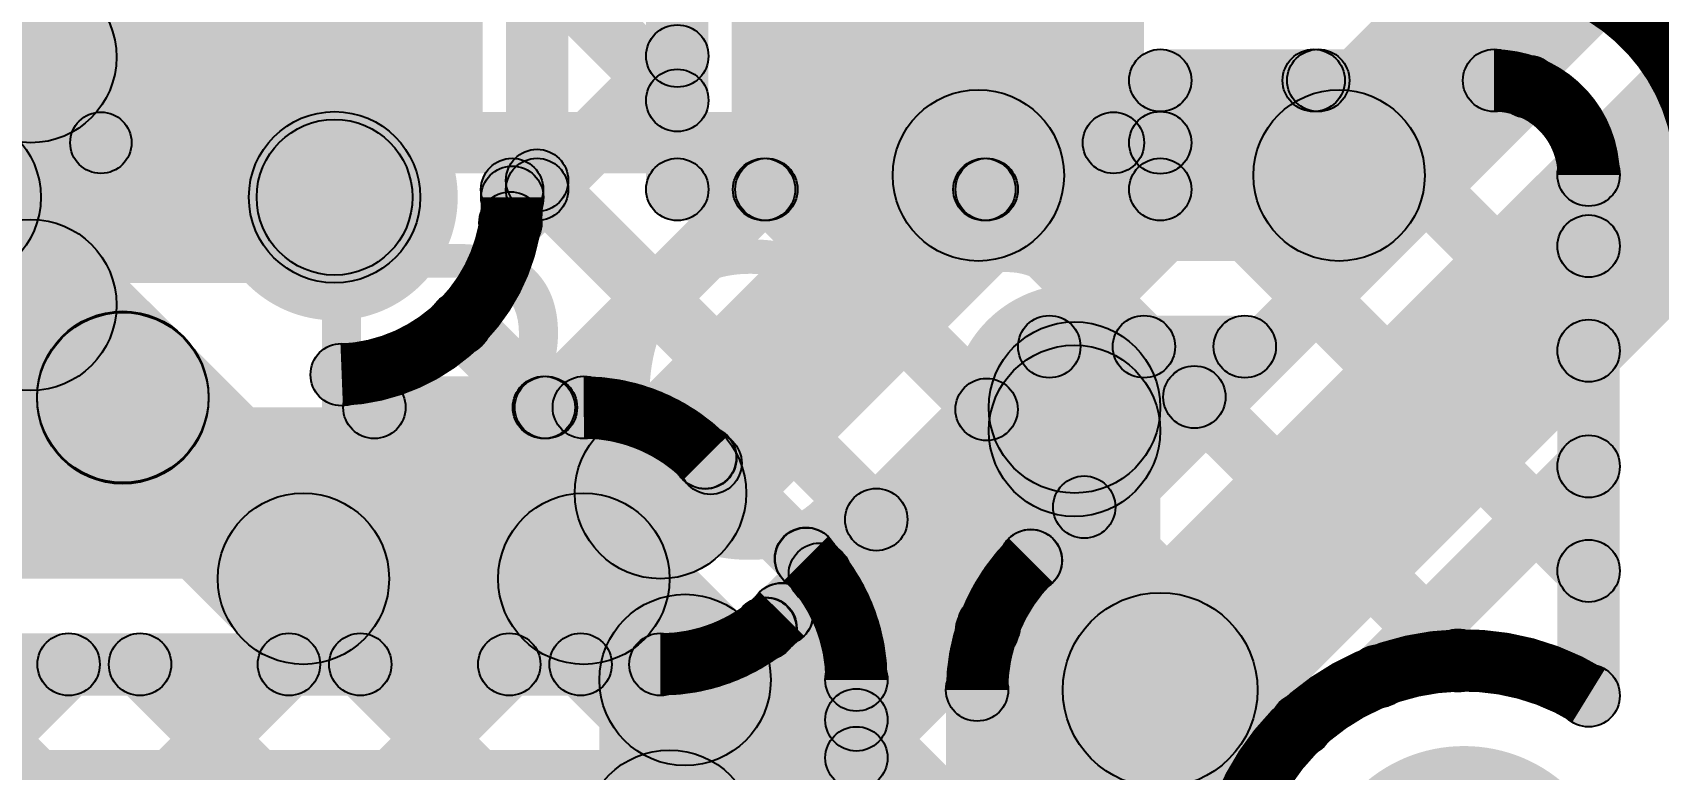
# Model space of a CAD drawing. Header units: millimetres. Extents: x -0.24 to 2.5, y 0 to 2.55.
# Drawn here: x 2.1042 to 2.313, y 1.3345 to 1.4292 of the extents above; entities that cross this region are included whole.
import ezdxf

# ---------------------------------------------------------------- set-up
doc = ezdxf.new("R2010")
doc.units = ezdxf.units.MM
doc.header["$MEASUREMENT"] = 0
for name, color, linetype in [('BottomLayer', 5, 'Continuous'), ('BottomSolder', 6, 'Continuous'), ('PadHoleLayer', 156, 'Continuous'), ('TopLayer', 1, 'Continuous'), ('TopOverlay', 2, 'Continuous'), ('TopPaste', 8, 'Continuous'), ('TopSolder', 216, 'Continuous'), ('ViaHoleLayer', 16, 'Continuous')]:
    doc.layers.add(name, color=color, linetype=linetype)

# ---------------------------------------------------------------- blocks, each defined once
blk = doc.blocks.new('RES_0805_67')
at = {"layer": 'TopLayer'}
for points in [[(-0.06, 0.025), (-0.02, 0.025), (-0.02, -0.025), (-0.06, -0.025)], [(0.02, 0.025), (0.06, 0.025), (0.06, -0.025), (0.02, -0.025)]]:
    blk.add_hatch(color=1, dxfattribs=at).paths.add_polyline_path(points)
at = {"layer": 'TopOverlay'}
h = blk.add_hatch(color=2, dxfattribs=at)
edge = h.paths.add_edge_path()
edge.add_arc((-0.065, 0.03), 0.003937, 0, 360)
h = blk.add_hatch(color=2, dxfattribs=at)
edge = h.paths.add_edge_path()
edge.add_arc((-0.065, 0.03), 0.003937, 0, 360)
for points in [[(-0.065, 0.026063), (-0.065, 0.033937), (0.065, 0.033937), (0.065, 0.026063)], [(-0.061063, -0.03), (-0.068937, -0.03), (-0.068937, 0.03), (-0.061063, 0.03)], [(0.068937, -0.03), (0.061063, -0.03), (0.061063, 0.03), (0.068937, 0.03)], [(-0.065, -0.033937), (-0.065, -0.026063), (0.065, -0.026063), (0.065, -0.033937)]]:
    blk.add_hatch(color=2, dxfattribs=at).paths.add_polyline_path(points)
h = blk.add_hatch(color=2, dxfattribs=at)
edge = h.paths.add_edge_path()
edge.add_arc((0.065, 0.03), 0.003937, 0, 360)
h = blk.add_hatch(color=2, dxfattribs=at)
edge = h.paths.add_edge_path()
edge.add_arc((0.065, 0.03), 0.003937, 0, 360)
h = blk.add_hatch(color=2, dxfattribs=at)
edge = h.paths.add_edge_path()
edge.add_arc((-0.065, -0.03), 0.003937, 0, 360)
h = blk.add_hatch(color=2, dxfattribs=at)
edge = h.paths.add_edge_path()
edge.add_arc((-0.065, -0.03), 0.003937, 0, 360)
h = blk.add_hatch(color=2, dxfattribs=at)
edge = h.paths.add_edge_path()
edge.add_arc((0.065, -0.03), 0.003937, 0, 360)
h = blk.add_hatch(color=2, dxfattribs=at)
edge = h.paths.add_edge_path()
edge.add_arc((0.065, -0.03), 0.003937, 0, 360)
at = {"layer": 'TopPaste'}
for points in [[(-0.06, 0.025), (-0.02, 0.025), (-0.02, -0.025), (-0.06, -0.025)], [(0.02, 0.025), (0.06, 0.025), (0.06, -0.025), (0.02, -0.025)]]:
    blk.add_hatch(color=8, dxfattribs=at).paths.add_polyline_path(points)
at = {"layer": 'TopSolder'}
for points in [[(-0.064, 0.029), (-0.016, 0.029), (-0.016, -0.029), (-0.064, -0.029)], [(0.016, 0.029), (0.064, 0.029), (0.064, -0.029), (0.016, -0.029)]]:
    blk.add_hatch(color=216, dxfattribs=at).paths.add_polyline_path(points)
at = {"layer": 'TopOverlay'}
for centre in [(-0.065, 0.03), (-0.065, 0.03), (0.065, 0.03), (0.065, 0.03), (-0.065, -0.03), (-0.065, -0.03), (0.065, -0.03), (0.065, -0.03)]:
    blk.add_circle(centre, 0.003937, dxfattribs=at)
blk = doc.blocks.new('TC2030_IDC_97')
at = {"layer": 'PadHoleLayer'}
h = blk.add_hatch(color=156, dxfattribs=at)
edge = h.paths.add_edge_path()
edge.add_arc((0.1, 0.04), 0.01951, 0, 360)

msp = doc.modelspace()

# ---------------------------------------------------------------- hatches: boundary and pattern name
at = {"layer": 'BottomLayer'}
for points in [[(2.27974, 1.40303), (2.26418, 1.41859), (2.29372, 1.44813), (2.30928, 1.43257)], [(2.25783, 1.33587), (2.24015, 1.35355), (2.32316, 1.43656), (2.34084, 1.41888)], [(2.22565, 1.39981), (2.22565, 1.42181), (2.27196, 1.42181), (2.27196, 1.39981)], [(2.09429, 1.397), (2.09429, 1.419), (2.143, 1.419), (2.143, 1.397)], [(2.19262, 1.36222), (2.17706, 1.37778), (2.21787, 1.41859), (2.23343, 1.40303)], [(2.23476, 1.38481), (2.23476, 1.39281), (2.25986, 1.39281), (2.25986, 1.38481)], [(2.20326, 1.35165), (2.19761, 1.35731), (2.23194, 1.39164), (2.23759, 1.38598)], [(2.23522, 1.35852), (2.22956, 1.36417), (2.25703, 1.39164), (2.26269, 1.38598)], [(2.24408, 1.38598), (2.24974, 1.39164), (2.25621, 1.38517), (2.25056, 1.37951)], [(2.19378, 1.31822), (2.17822, 1.33378), (2.23022, 1.38578), (2.24578, 1.37022)], [(2.22387, 1.37791), (2.22953, 1.38357), (2.24207, 1.37103), (2.23641, 1.36537)], [(2.086, 1.359), (2.086, 1.381), (2.18484, 1.381), (2.18484, 1.359)], [(2.249, 1.378), (2.227, 1.378), (2.227, 1.381), (2.249, 1.381)], [(2.20973, 1.36377), (2.21538, 1.36943), (2.22961, 1.35521), (2.22395, 1.34955)], [(2.12079, 1.26942), (2.11513, 1.27508), (2.19552, 1.35546), (2.20117, 1.3498)], [(2.13733, 1.25767), (2.13167, 1.26333), (2.22418, 1.35584), (2.22983, 1.35018)], [(2.19546, 1.34976), (2.20111, 1.35541), (2.22832, 1.32821), (2.22266, 1.32255)], [(2.04083, 1.27431), (2.03517, 1.27997), (2.10603, 1.35083), (2.11169, 1.34517)], [(2.09203, 1.344), (2.09203, 1.352), (2.18484, 1.352), (2.18484, 1.344)], [(2.09928, 1.30448), (2.09363, 1.31014), (2.13432, 1.35083), (2.13997, 1.34517)], [(2.11579, 1.29271), (2.11014, 1.29836), (2.1626, 1.35083), (2.16826, 1.34517)], [(2.11519, 1.34517), (2.12085, 1.35083), (2.20835, 1.26333), (2.20269, 1.25767)], [(2.14347, 1.34517), (2.14913, 1.35083), (2.22286, 1.2771), (2.21721, 1.27144)], [(2.17176, 1.34517), (2.17742, 1.35083), (2.22833, 1.29992), (2.22267, 1.29426)], [(2.08733, 1.34474), (2.09299, 1.3504), (2.18006, 1.26333), (2.17441, 1.25767)], [(2.22949, 1.30184), (2.22149, 1.30184), (2.22149, 1.34471), (2.22949, 1.34471)], [(2.26149, 1.30184), (2.23649, 1.30184), (2.23649, 1.34471), (2.26149, 1.34471)], [(1.692, 1.315), (1.692, 1.337), (2.186, 1.337), (2.186, 1.315)]]:
    msp.add_hatch(color=5, dxfattribs=at).paths.add_polyline_path(points)
h = msp.add_hatch(color=5, dxfattribs=at)
edge = h.paths.add_edge_path()
edge.add_arc((2.22565, 1.41081), 0.011, 0, 360)
h = msp.add_hatch(color=5, dxfattribs=at)
edge = h.paths.add_edge_path()
edge.add_arc((2.22565, 1.41081), 0.011, 0, 360)
h = msp.add_hatch(color=5, dxfattribs=at)
edge = h.paths.add_edge_path()
edge.add_arc((2.27196, 1.41081), 0.011, 0, 360)
h = msp.add_hatch(color=5, dxfattribs=at)
edge = h.paths.add_edge_path()
edge.add_arc((2.27196, 1.41081), 0.011, 0, 360)
h = msp.add_hatch(color=5, dxfattribs=at)
edge = h.paths.add_edge_path()
edge.add_arc((2.143, 1.408), 0.01181, 0, 360)
h = msp.add_hatch(color=5, dxfattribs=at)
edge = h.paths.add_edge_path()
edge.add_arc((2.09429, 1.408), 0.011, 0, 360)
h = msp.add_hatch(color=5, dxfattribs=at)
edge = h.paths.add_edge_path()
edge.add_arc((2.09429, 1.408), 0.011, 0, 360)
h = msp.add_hatch(color=5, dxfattribs=at)
edge = h.paths.add_edge_path()
edge.add_arc((2.143, 1.408), 0.011, 0, 360)
h = msp.add_hatch(color=5, dxfattribs=at)
edge = h.paths.add_edge_path()
edge.add_arc((2.238, 1.381), 0.01181, 0, 360)
h = msp.add_hatch(color=5, dxfattribs=at)
edge = h.paths.add_edge_path()
edge.add_arc((2.23476, 1.38881), 0.004, 0, 360)
h = msp.add_hatch(color=5, dxfattribs=at)
edge = h.paths.add_edge_path()
edge.add_arc((2.23476, 1.38881), 0.004, 0, 360)
h = msp.add_hatch(color=5, dxfattribs=at)
edge = h.paths.add_edge_path()
edge.add_arc((2.24691, 1.38881), 0.004, 0, 360)
h = msp.add_hatch(color=5, dxfattribs=at)
edge = h.paths.add_edge_path()
edge.add_arc((2.25986, 1.38881), 0.004, 0, 360)
h = msp.add_hatch(color=5, dxfattribs=at)
edge = h.paths.add_edge_path()
edge.add_arc((2.25986, 1.38881), 0.004, 0, 360)
h = msp.add_hatch(color=5, dxfattribs=at)
edge = h.paths.add_edge_path()
edge.add_arc((2.238, 1.381), 0.011, 0, 360)
h = msp.add_hatch(color=5, dxfattribs=at)
edge = h.paths.add_edge_path()
edge.add_arc((2.238, 1.378), 0.011, 0, 360)
h = msp.add_hatch(color=5, dxfattribs=at)
edge = h.paths.add_edge_path()
edge.add_arc((2.238, 1.378), 0.011, 0, 360)
h = msp.add_hatch(color=5, dxfattribs=at)
edge = h.paths.add_edge_path()
edge.add_arc((2.25339, 1.38234), 0.004, 0, 360)
h = msp.add_hatch(color=5, dxfattribs=at)
edge = h.paths.add_edge_path()
edge.add_arc((2.2267, 1.38074), 0.004, 0, 360)
h = msp.add_hatch(color=5, dxfattribs=at)
edge = h.paths.add_edge_path()
edge.add_arc((2.18484, 1.37), 0.011, 0, 360)
h = msp.add_hatch(color=5, dxfattribs=at)
edge = h.paths.add_edge_path()
edge.add_arc((2.18484, 1.37), 0.011, 0, 360)
h = msp.add_hatch(color=5, dxfattribs=at)
edge = h.paths.add_edge_path()
edge.add_arc((2.23924, 1.3682), 0.004, 0, 360)
h = msp.add_hatch(color=5, dxfattribs=at)
edge = h.paths.add_edge_path()
edge.add_arc((2.21255, 1.3666), 0.004, 0, 360)
h = msp.add_hatch(color=5, dxfattribs=at)
edge = h.paths.add_edge_path()
edge.add_arc((2.23238, 1.36133), 0.004, 0, 360)
h = msp.add_hatch(color=5, dxfattribs=at)
edge = h.paths.add_edge_path()
edge.add_arc((2.23239, 1.36135), 0.004, 0, 360)
h = msp.add_hatch(color=5, dxfattribs=at)
edge = h.paths.add_edge_path()
edge.add_arc((2.23239, 1.36135), 0.004, 0, 360)
h = msp.add_hatch(color=5, dxfattribs=at)
edge = h.paths.add_edge_path()
edge.add_arc((2.2004, 1.35444), 0.004, 0, 360)
h = msp.add_hatch(color=5, dxfattribs=at)
edge = h.paths.add_edge_path()
edge.add_arc((2.20044, 1.35448), 0.004, 0, 360)
h = msp.add_hatch(color=5, dxfattribs=at)
edge = h.paths.add_edge_path()
edge.add_arc((2.20044, 1.35448), 0.004, 0, 360)
h = msp.add_hatch(color=5, dxfattribs=at)
edge = h.paths.add_edge_path()
edge.add_arc((2.22701, 1.35301), 0.004, 0, 360)
h = msp.add_hatch(color=5, dxfattribs=at)
edge = h.paths.add_edge_path()
edge.add_arc((2.24899, 1.34471), 0.0125, 0, 360)
h = msp.add_hatch(color=5, dxfattribs=at)
edge = h.paths.add_edge_path()
edge.add_arc((2.24899, 1.34471), 0.0125, 0, 360)
h = msp.add_hatch(color=5, dxfattribs=at)
edge = h.paths.add_edge_path()
edge.add_arc((2.19829, 1.35259), 0.004, 0, 360)
h = msp.add_hatch(color=5, dxfattribs=at)
edge = h.paths.add_edge_path()
edge.add_arc((2.19834, 1.35263), 0.004, 0, 360)
h = msp.add_hatch(color=5, dxfattribs=at)
edge = h.paths.add_edge_path()
edge.add_arc((2.22678, 1.35238), 0.004, 0, 360)
h = msp.add_hatch(color=5, dxfattribs=at)
edge = h.paths.add_edge_path()
edge.add_arc((2.10886, 1.348), 0.004, 0, 360)
h = msp.add_hatch(color=5, dxfattribs=at)
edge = h.paths.add_edge_path()
edge.add_arc((2.11802, 1.348), 0.004, 0, 360)
h = msp.add_hatch(color=5, dxfattribs=at)
edge = h.paths.add_edge_path()
edge.add_arc((2.13714, 1.348), 0.004, 0, 360)
h = msp.add_hatch(color=5, dxfattribs=at)
edge = h.paths.add_edge_path()
edge.add_arc((2.1463, 1.348), 0.004, 0, 360)
h = msp.add_hatch(color=5, dxfattribs=at)
edge = h.paths.add_edge_path()
edge.add_arc((2.16543, 1.348), 0.004, 0, 360)
h = msp.add_hatch(color=5, dxfattribs=at)
edge = h.paths.add_edge_path()
edge.add_arc((2.17459, 1.348), 0.004, 0, 360)
h = msp.add_hatch(color=5, dxfattribs=at)
edge = h.paths.add_edge_path()
edge.add_arc((2.18484, 1.348), 0.004, 0, 360)
h = msp.add_hatch(color=5, dxfattribs=at)
edge = h.paths.add_edge_path()
edge.add_arc((2.18484, 1.348), 0.004, 0, 360)
h = msp.add_hatch(color=5, dxfattribs=at)
edge = h.paths.add_edge_path()
edge.add_arc((2.18484, 1.348), 0.004, 0, 360)
h = msp.add_hatch(color=5, dxfattribs=at)
edge = h.paths.add_edge_path()
edge.add_arc((2.22549, 1.34471), 0.004, 0, 360)
h = msp.add_hatch(color=5, dxfattribs=at)
edge = h.paths.add_edge_path()
edge.add_arc((2.22549, 1.34471), 0.004, 0, 360)
h = msp.add_hatch(color=5, dxfattribs=at)
edge = h.paths.add_edge_path()
edge.add_arc((2.22549, 1.34471), 0.004, 0, 360)
h = msp.add_hatch(color=5, dxfattribs=at)
edge = h.paths.add_edge_path()
edge.add_arc((2.186, 1.326), 0.011, 0, 360)
h = msp.add_hatch(color=5, dxfattribs=at)
edge = h.paths.add_edge_path()
edge.add_arc((2.186, 1.326), 0.011, 0, 360)
at = {"layer": 'BottomSolder'}
h = msp.add_hatch(color=6, dxfattribs=at)
edge = h.paths.add_edge_path()
edge.add_arc((2.143, 1.408), 0.01581, 0, 360)
h = msp.add_hatch(color=6, dxfattribs=at)
edge = h.paths.add_edge_path()
edge.add_arc((2.238, 1.381), 0.01581, 0, 360)
at = {"layer": 'TopLayer'}
for points in [[(2.191, 1.409), (2.183, 1.409), (2.183, 1.481), (2.191, 1.481)], [(2.173, 1.409), (2.165, 1.409), (2.165, 1.47626), (2.173, 1.47626)], [(2.07222, 1.44222), (2.08778, 1.45778), (2.11178, 1.43378), (2.09622, 1.41822)], [(2.16617, 1.43561), (2.17183, 1.44127), (2.18983, 1.42327), (2.18417, 1.41761)], [(2.153, 1.408), (2.133, 1.408), (2.133, 1.44), (2.153, 1.44)], [(2.1684, 1.40188), (2.16274, 1.40754), (2.18417, 1.42897), (2.18983, 1.42331)], [(2.115, 1.39416), (2.093, 1.39416), (2.093, 1.426), (2.115, 1.426)], [(2.20813, 1.35676), (2.20247, 1.36242), (2.26588, 1.42583), (2.27154, 1.42017)], [(2.249, 1.419), (2.249, 1.427), (2.29186, 1.427), (2.29186, 1.419)], [(2.26646, 1.42017), (2.27212, 1.42583), (2.30683, 1.39112), (2.30117, 1.38546)], [(2.21283, 1.33317), (2.20717, 1.33883), (2.29337, 1.42503), (2.29902, 1.41937)], [(2.253, 1.409), (2.245, 1.409), (2.245, 1.423), (2.253, 1.423)], [(2.24617, 1.41218), (2.25183, 1.41784), (2.30683, 1.36284), (2.30117, 1.35718)], [(2.16579, 1.405), (2.16579, 1.413), (2.169, 1.413), (2.169, 1.405)], [(2.16617, 1.40733), (2.17183, 1.41298), (2.26052, 1.32429), (2.25486, 1.31864)], [(2.17297, 1.37817), (2.16732, 1.38383), (2.19532, 1.41183), (2.20097, 1.40617)], [(2.187, 1.405), (2.187, 1.413), (2.249, 1.413), (2.249, 1.405)], [(2.1941, 1.37101), (2.18844, 1.37667), (2.2236, 1.41183), (2.22926, 1.40617)], [(2.19561, 1.40617), (2.20127, 1.41183), (2.26999, 1.34311), (2.26433, 1.33745)], [(2.2239, 1.40617), (2.22955, 1.41183), (2.29005, 1.35133), (2.2844, 1.34567)], [(2.308, 1.34398), (2.3, 1.34398), (2.3, 1.41086), (2.308, 1.41086)], [(2.21609, 1.30815), (2.21043, 1.31381), (2.30117, 1.40455), (2.30683, 1.39889)], [(2.09622, 1.38638), (2.11178, 1.40194), (2.12359, 1.39013), (2.10803, 1.37457)], [(2.15624, 1.38898), (2.16189, 1.39463), (2.1727, 1.38383), (2.16704, 1.37817)], [(2.10803, 1.37441), (2.12359, 1.38997), (2.14678, 1.36678), (2.13122, 1.35122)], [(2.14108, 1.38238), (2.14673, 1.38804), (2.15094, 1.38383), (2.14528, 1.37817)], [(2.14811, 1.377), (2.14811, 1.385), (2.175, 1.385), (2.175, 1.377)], [(2.12681, 1.38219), (2.10481, 1.38219), (2.10481, 1.38235), (2.12681, 1.38235)], [(2.249, 1.303), (2.227, 1.303), (2.227, 1.381), (2.249, 1.381)], [(2.18777, 1.37169), (2.19342, 1.37735), (2.20635, 1.36442), (2.20069, 1.35877)], [(2.27986, 1.34364), (2.27421, 1.3493), (2.30117, 1.37626), (2.30683, 1.37061)], [(2.139, 1.348), (2.139, 1.37), (2.175, 1.37), (2.175, 1.348)], [(2.16722, 1.35122), (2.18278, 1.36678), (2.19578, 1.35378), (2.18022, 1.33822)], [(2.199, 1.303), (2.177, 1.303), (2.177, 1.346), (2.199, 1.346)], [(2.214, 1.31776), (2.206, 1.31776), (2.206, 1.346), (2.214, 1.346)], [(2.20717, 1.33804), (2.21283, 1.3437), (2.28564, 1.27089), (2.27998, 1.26523)]]:
    msp.add_hatch(color=1, dxfattribs=at).paths.add_polyline_path(points)
h = msp.add_hatch(color=1, dxfattribs=at)
edge = h.paths.add_edge_path()
edge.add_arc((2.104, 1.426), 0.011, 0, 360)
h = msp.add_hatch(color=1, dxfattribs=at)
edge = h.paths.add_edge_path()
edge.add_arc((2.104, 1.426), 0.011, 0, 360)
h = msp.add_hatch(color=1, dxfattribs=at)
edge = h.paths.add_edge_path()
edge.add_arc((2.187, 1.42614), 0.004, 0, 360)
h = msp.add_hatch(color=1, dxfattribs=at)
edge = h.paths.add_edge_path()
edge.add_arc((2.249, 1.423), 0.004, 0, 360)
h = msp.add_hatch(color=1, dxfattribs=at)
edge = h.paths.add_edge_path()
edge.add_arc((2.249, 1.423), 0.004, 0, 360)
h = msp.add_hatch(color=1, dxfattribs=at)
edge = h.paths.add_edge_path()
edge.add_arc((2.26871, 1.423), 0.004, 0, 360)
h = msp.add_hatch(color=1, dxfattribs=at)
edge = h.paths.add_edge_path()
edge.add_arc((2.26929, 1.423), 0.004, 0, 360)
h = msp.add_hatch(color=1, dxfattribs=at)
edge = h.paths.add_edge_path()
edge.add_arc((2.29186, 1.423), 0.004, 0, 360)
h = msp.add_hatch(color=1, dxfattribs=at)
edge = h.paths.add_edge_path()
edge.add_arc((2.29186, 1.423), 0.004, 0, 360)
h = msp.add_hatch(color=1, dxfattribs=at)
edge = h.paths.add_edge_path()
edge.add_arc((2.2962, 1.4222), 0.004, 0, 360)
h = msp.add_hatch(color=1, dxfattribs=at)
edge = h.paths.add_edge_path()
edge.add_arc((2.187, 1.42044), 0.004, 0, 360)
h = msp.add_hatch(color=1, dxfattribs=at)
edge = h.paths.add_edge_path()
edge.add_arc((2.143, 1.408), 0.01181, 0, 360)
h = msp.add_hatch(color=1, dxfattribs=at)
edge = h.paths.add_edge_path()
edge.add_arc((2.143, 1.408), 0.01, 0, 360)
h = msp.add_hatch(color=1, dxfattribs=at)
edge = h.paths.add_edge_path()
edge.add_arc((2.249, 1.41501), 0.004, 0, 360)
h = msp.add_hatch(color=1, dxfattribs=at)
edge = h.paths.add_edge_path()
edge.add_arc((2.169, 1.41016), 0.004, 0, 360)
h = msp.add_hatch(color=1, dxfattribs=at)
edge = h.paths.add_edge_path()
edge.add_arc((2.304, 1.41086), 0.004, 0, 360)
h = msp.add_hatch(color=1, dxfattribs=at)
edge = h.paths.add_edge_path()
edge.add_arc((2.304, 1.41086), 0.004, 0, 360)
h = msp.add_hatch(color=1, dxfattribs=at)
edge = h.paths.add_edge_path()
edge.add_arc((2.16579, 1.409), 0.004, 0, 360)
h = msp.add_hatch(color=1, dxfattribs=at)
edge = h.paths.add_edge_path()
edge.add_arc((2.16581, 1.408), 0.004, 0, 360)
h = msp.add_hatch(color=1, dxfattribs=at)
edge = h.paths.add_edge_path()
edge.add_arc((2.169, 1.409), 0.004, 0, 360)
h = msp.add_hatch(color=1, dxfattribs=at)
edge = h.paths.add_edge_path()
edge.add_arc((2.169, 1.409), 0.004, 0, 360)
h = msp.add_hatch(color=1, dxfattribs=at)
edge = h.paths.add_edge_path()
edge.add_arc((2.187, 1.409), 0.004, 0, 360)
h = msp.add_hatch(color=1, dxfattribs=at)
edge = h.paths.add_edge_path()
edge.add_arc((2.187, 1.409), 0.004, 0, 360)
h = msp.add_hatch(color=1, dxfattribs=at)
edge = h.paths.add_edge_path()
edge.add_arc((2.19814, 1.409), 0.004, 0, 360)
h = msp.add_hatch(color=1, dxfattribs=at)
edge = h.paths.add_edge_path()
edge.add_arc((2.19844, 1.409), 0.004, 0, 360)
h = msp.add_hatch(color=1, dxfattribs=at)
edge = h.paths.add_edge_path()
edge.add_arc((2.22643, 1.409), 0.004, 0, 360)
h = msp.add_hatch(color=1, dxfattribs=at)
edge = h.paths.add_edge_path()
edge.add_arc((2.22672, 1.409), 0.004, 0, 360)
h = msp.add_hatch(color=1, dxfattribs=at)
edge = h.paths.add_edge_path()
edge.add_arc((2.249, 1.409), 0.004, 0, 360)
h = msp.add_hatch(color=1, dxfattribs=at)
edge = h.paths.add_edge_path()
edge.add_arc((2.249, 1.409), 0.004, 0, 360)
h = msp.add_hatch(color=1, dxfattribs=at)
edge = h.paths.add_edge_path()
edge.add_arc((2.16557, 1.40471), 0.004, 0, 360)
h = msp.add_hatch(color=1, dxfattribs=at)
edge = h.paths.add_edge_path()
edge.add_arc((2.104, 1.39416), 0.011, 0, 360)
h = msp.add_hatch(color=1, dxfattribs=at)
edge = h.paths.add_edge_path()
edge.add_arc((2.104, 1.39416), 0.011, 0, 360)
h = msp.add_hatch(color=1, dxfattribs=at)
edge = h.paths.add_edge_path()
edge.add_arc((2.304, 1.40172), 0.004, 0, 360)
h = msp.add_hatch(color=1, dxfattribs=at)
edge = h.paths.add_edge_path()
edge.add_arc((2.15907, 1.39181), 0.004, 0, 360)
h = msp.add_hatch(color=1, dxfattribs=at)
edge = h.paths.add_edge_path()
edge.add_arc((2.11581, 1.38235), 0.011, 0, 360)
h = msp.add_hatch(color=1, dxfattribs=at)
edge = h.paths.add_edge_path()
edge.add_arc((2.11581, 1.38235), 0.011, 0, 360)
h = msp.add_hatch(color=1, dxfattribs=at)
edge = h.paths.add_edge_path()
edge.add_arc((2.11581, 1.38219), 0.011, 0, 360)
h = msp.add_hatch(color=1, dxfattribs=at)
edge = h.paths.add_edge_path()
edge.add_arc((2.11581, 1.38219), 0.011, 0, 360)
h = msp.add_hatch(color=1, dxfattribs=at)
edge = h.paths.add_edge_path()
edge.add_arc((2.238, 1.381), 0.01181, 0, 360)
h = msp.add_hatch(color=1, dxfattribs=at)
edge = h.paths.add_edge_path()
edge.add_arc((2.238, 1.381), 0.011, 0, 360)
h = msp.add_hatch(color=1, dxfattribs=at)
edge = h.paths.add_edge_path()
edge.add_arc((2.304, 1.38829), 0.004, 0, 360)
h = msp.add_hatch(color=1, dxfattribs=at)
edge = h.paths.add_edge_path()
edge.add_arc((2.14391, 1.38521), 0.004, 0, 360)
h = msp.add_hatch(color=1, dxfattribs=at)
edge = h.paths.add_edge_path()
edge.add_arc((2.14391, 1.38521), 0.004, 0, 360)
h = msp.add_hatch(color=1, dxfattribs=at)
edge = h.paths.add_edge_path()
edge.add_arc((2.14811, 1.381), 0.004, 0, 360)
h = msp.add_hatch(color=1, dxfattribs=at)
edge = h.paths.add_edge_path()
edge.add_arc((2.14811, 1.381), 0.004, 0, 360)
h = msp.add_hatch(color=1, dxfattribs=at)
edge = h.paths.add_edge_path()
edge.add_arc((2.16987, 1.381), 0.004, 0, 360)
h = msp.add_hatch(color=1, dxfattribs=at)
edge = h.paths.add_edge_path()
edge.add_arc((2.17014, 1.381), 0.004, 0, 360)
h = msp.add_hatch(color=1, dxfattribs=at)
edge = h.paths.add_edge_path()
edge.add_arc((2.175, 1.381), 0.004, 0, 360)
h = msp.add_hatch(color=1, dxfattribs=at)
edge = h.paths.add_edge_path()
edge.add_arc((2.175, 1.381), 0.004, 0, 360)
h = msp.add_hatch(color=1, dxfattribs=at)
edge = h.paths.add_edge_path()
edge.add_arc((2.175, 1.381), 0.004, 0, 360)
h = msp.add_hatch(color=1, dxfattribs=at)
edge = h.paths.add_edge_path()
edge.add_arc((2.19056, 1.37456), 0.004, 0, 360)
h = msp.add_hatch(color=1, dxfattribs=at)
edge = h.paths.add_edge_path()
edge.add_arc((2.1906, 1.37452), 0.004, 0, 360)
h = msp.add_hatch(color=1, dxfattribs=at)
edge = h.paths.add_edge_path()
edge.add_arc((2.1906, 1.37452), 0.004, 0, 360)
h = msp.add_hatch(color=1, dxfattribs=at)
edge = h.paths.add_edge_path()
edge.add_arc((2.19127, 1.37384), 0.004, 0, 360)
h = msp.add_hatch(color=1, dxfattribs=at)
edge = h.paths.add_edge_path()
edge.add_arc((2.304, 1.37343), 0.004, 0, 360)
h = msp.add_hatch(color=1, dxfattribs=at)
edge = h.paths.add_edge_path()
edge.add_arc((2.139, 1.359), 0.011, 0, 360)
h = msp.add_hatch(color=1, dxfattribs=at)
edge = h.paths.add_edge_path()
edge.add_arc((2.139, 1.359), 0.011, 0, 360)
h = msp.add_hatch(color=1, dxfattribs=at)
edge = h.paths.add_edge_path()
edge.add_arc((2.175, 1.359), 0.011, 0, 360)
h = msp.add_hatch(color=1, dxfattribs=at)
edge = h.paths.add_edge_path()
edge.add_arc((2.175, 1.359), 0.011, 0, 360)
h = msp.add_hatch(color=1, dxfattribs=at)
edge = h.paths.add_edge_path()
edge.add_arc((2.20352, 1.3616), 0.004, 0, 360)
h = msp.add_hatch(color=1, dxfattribs=at)
edge = h.paths.add_edge_path()
edge.add_arc((2.20352, 1.3616), 0.004, 0, 360)
h = msp.add_hatch(color=1, dxfattribs=at)
edge = h.paths.add_edge_path()
edge.add_arc((2.20356, 1.36156), 0.004, 0, 360)
h = msp.add_hatch(color=1, dxfattribs=at)
edge = h.paths.add_edge_path()
edge.add_arc((2.2053, 1.35959), 0.004, 0, 360)
h = msp.add_hatch(color=1, dxfattribs=at)
edge = h.paths.add_edge_path()
edge.add_arc((2.304, 1.36001), 0.004, 0, 360)
h = msp.add_hatch(color=1, dxfattribs=at)
edge = h.paths.add_edge_path()
edge.add_arc((2.188, 1.346), 0.011, 0, 360)
h = msp.add_hatch(color=1, dxfattribs=at)
edge = h.paths.add_edge_path()
edge.add_arc((2.188, 1.346), 0.011, 0, 360)
h = msp.add_hatch(color=1, dxfattribs=at)
edge = h.paths.add_edge_path()
edge.add_arc((2.28723, 1.3485), 0.004, 0, 360)
h = msp.add_hatch(color=1, dxfattribs=at)
edge = h.paths.add_edge_path()
edge.add_arc((2.21, 1.346), 0.004, 0, 360)
h = msp.add_hatch(color=1, dxfattribs=at)
edge = h.paths.add_edge_path()
edge.add_arc((2.21, 1.346), 0.004, 0, 360)
h = msp.add_hatch(color=1, dxfattribs=at)
edge = h.paths.add_edge_path()
edge.add_arc((2.21, 1.346), 0.004, 0, 360)
h = msp.add_hatch(color=1, dxfattribs=at)
edge = h.paths.add_edge_path()
edge.add_arc((2.27703, 1.34647), 0.004, 0, 360)
h = msp.add_hatch(color=1, dxfattribs=at)
edge = h.paths.add_edge_path()
edge.add_arc((2.304, 1.34398), 0.004, 0, 360)
h = msp.add_hatch(color=1, dxfattribs=at)
edge = h.paths.add_edge_path()
edge.add_arc((2.304, 1.34398), 0.004, 0, 360)
h = msp.add_hatch(color=1, dxfattribs=at)
edge = h.paths.add_edge_path()
edge.add_arc((2.21, 1.34087), 0.004, 0, 360)
h = msp.add_hatch(color=1, dxfattribs=at)
edge = h.paths.add_edge_path()
edge.add_arc((2.26716, 1.34028), 0.004, 0, 360)
h = msp.add_hatch(color=1, dxfattribs=at)
edge = h.paths.add_edge_path()
edge.add_arc((2.21, 1.336), 0.004, 0, 360)
at = {"layer": 'TopSolder'}
h = msp.add_hatch(color=216, dxfattribs=at)
edge = h.paths.add_edge_path()
edge.add_arc((2.143, 1.408), 0.01581, 0, 360)
h = msp.add_hatch(color=216, dxfattribs=at)
edge = h.paths.add_edge_path()
edge.add_arc((2.238, 1.381), 0.01581, 0, 360)
at = {"layer": 'ViaHoleLayer'}
h = msp.add_hatch(color=16, dxfattribs=at)
edge = h.paths.add_edge_path()
edge.add_arc((2.143, 1.408), 0.00787, 0, 360)
h = msp.add_hatch(color=16, dxfattribs=at)
edge = h.paths.add_edge_path()
edge.add_arc((2.238, 1.381), 0.00787, 0, 360)

# ---------------------------------------------------------------- linework, layer by layer
at = {"layer": 'BottomLayer'}
for points, const_width in [([(2.09429, 1.408, -0.414214), (2.074, 1.42829)], 0.022), ([(2.22549, 1.34471, -0.199188), (2.23239, 1.36135)], 0.008), ([(2.22549, 1.34471, -0.198912), (2.23238, 1.36133)], 0.008), ([(2.20044, 1.35448, -0.199566), (2.18484, 1.348)], 0.008), ([(2.2004, 1.35444, -0.198912), (2.18484, 1.348)], 0.008)]:
    msp.add_lwpolyline(points, format="xyb", dxfattribs=dict(at, const_width=const_width))
for centre, radius in [((2.22565, 1.41081), 0.011), ((2.22565, 1.41081), 0.011), ((2.27196, 1.41081), 0.011), ((2.27196, 1.41081), 0.011), ((2.09429, 1.408), 0.011), ((2.09429, 1.408), 0.011), ((2.143, 1.408), 0.011), ((2.23476, 1.38881), 0.004), ((2.23476, 1.38881), 0.004), ((2.24691, 1.38881), 0.004), ((2.25986, 1.38881), 0.004), ((2.25986, 1.38881), 0.004), ((2.238, 1.381), 0.011), ((2.238, 1.378), 0.011), ((2.238, 1.378), 0.011), ((2.25339, 1.38234), 0.004), ((2.2267, 1.38074), 0.004), ((2.18484, 1.37), 0.011), ((2.18484, 1.37), 0.011), ((2.23924, 1.3682), 0.004), ((2.21255, 1.3666), 0.004), ((2.23238, 1.36133), 0.004), ((2.23239, 1.36135), 0.004), ((2.23239, 1.36135), 0.004), ((2.2004, 1.35444), 0.004), ((2.20044, 1.35448), 0.004), ((2.20044, 1.35448), 0.004), ((2.22701, 1.35301), 0.004), ((2.24899, 1.34471), 0.0125), ((2.24899, 1.34471), 0.0125), ((2.19829, 1.35259), 0.004), ((2.19834, 1.35263), 0.004), ((2.22678, 1.35238), 0.004), ((2.10886, 1.348), 0.004), ((2.11802, 1.348), 0.004), ((2.13714, 1.348), 0.004), ((2.1463, 1.348), 0.004), ((2.16543, 1.348), 0.004), ((2.17459, 1.348), 0.004), ((2.18484, 1.348), 0.004), ((2.18484, 1.348), 0.004), ((2.18484, 1.348), 0.004), ((2.22549, 1.34471), 0.004), ((2.22549, 1.34471), 0.004), ((2.22549, 1.34471), 0.004), ((2.186, 1.326), 0.011), ((2.186, 1.326), 0.011)]:
    msp.add_circle(centre, radius, dxfattribs=at)
at = {"layer": 'TopLayer'}
for points, const_width in [([(2.29186, 1.445, -0.414214), (2.326, 1.41086)], 0.022), ([(2.29186, 1.423, -0.414214), (2.304, 1.41086)], 0.008), ([(2.16581, 1.408, -0.40263), (2.14391, 1.38521)], 0.008), ([(2.175, 1.381, -0.199566), (2.1906, 1.37452)], 0.008), ([(2.175, 1.381, -0.198912), (2.19056, 1.37456)], 0.008), ([(2.20352, 1.3616, -0.199566), (2.21, 1.346)], 0.008), ([(2.20356, 1.36156, -0.198912), (2.21, 1.346)], 0.008), ([(2.304, 1.29202, -1.790445), (2.304, 1.34398)], 0.008)]:
    msp.add_lwpolyline(points, format="xyb", dxfattribs=dict(at, const_width=const_width))
for centre, radius in [((2.104, 1.426), 0.011), ((2.104, 1.426), 0.011), ((2.187, 1.42614), 0.004), ((2.249, 1.423), 0.004), ((2.249, 1.423), 0.004), ((2.26871, 1.423), 0.004), ((2.26929, 1.423), 0.004), ((2.29186, 1.423), 0.004), ((2.29186, 1.423), 0.004), ((2.2962, 1.4222), 0.004), ((2.187, 1.42044), 0.004), ((2.143, 1.408), 0.01), ((2.249, 1.41501), 0.004), ((2.169, 1.41016), 0.004), ((2.304, 1.41086), 0.004), ((2.304, 1.41086), 0.004), ((2.16579, 1.409), 0.004), ((2.16581, 1.408), 0.004), ((2.169, 1.409), 0.004), ((2.169, 1.409), 0.004), ((2.187, 1.409), 0.004), ((2.187, 1.409), 0.004), ((2.19814, 1.409), 0.004), ((2.19844, 1.409), 0.004), ((2.22643, 1.409), 0.004), ((2.22672, 1.409), 0.004), ((2.249, 1.409), 0.004), ((2.249, 1.409), 0.004), ((2.16557, 1.40471), 0.004), ((2.104, 1.39416), 0.011), ((2.104, 1.39416), 0.011), ((2.304, 1.40172), 0.004), ((2.15907, 1.39181), 0.004), ((2.11581, 1.38235), 0.011), ((2.11581, 1.38235), 0.011), ((2.11581, 1.38219), 0.011), ((2.11581, 1.38219), 0.011), ((2.238, 1.381), 0.011), ((2.304, 1.38829), 0.004), ((2.14391, 1.38521), 0.004), ((2.14391, 1.38521), 0.004), ((2.14811, 1.381), 0.004), ((2.14811, 1.381), 0.004), ((2.16987, 1.381), 0.004), ((2.17014, 1.381), 0.004), ((2.175, 1.381), 0.004), ((2.175, 1.381), 0.004), ((2.175, 1.381), 0.004), ((2.19056, 1.37456), 0.004), ((2.1906, 1.37452), 0.004), ((2.1906, 1.37452), 0.004), ((2.19127, 1.37384), 0.004), ((2.304, 1.37343), 0.004), ((2.139, 1.359), 0.011), ((2.139, 1.359), 0.011), ((2.175, 1.359), 0.011), ((2.175, 1.359), 0.011), ((2.20352, 1.3616), 0.004), ((2.20352, 1.3616), 0.004), ((2.20356, 1.36156), 0.004), ((2.2053, 1.35959), 0.004), ((2.304, 1.36001), 0.004), ((2.188, 1.346), 0.011), ((2.188, 1.346), 0.011), ((2.28723, 1.3485), 0.004), ((2.21, 1.346), 0.004), ((2.21, 1.346), 0.004), ((2.21, 1.346), 0.004), ((2.27703, 1.34647), 0.004), ((2.304, 1.34398), 0.004), ((2.304, 1.34398), 0.004), ((2.21, 1.34087), 0.004), ((2.26716, 1.34028), 0.004), ((2.21, 1.336), 0.004)]:
    msp.add_circle(centre, radius, dxfattribs=at)

# ---------------------------------------------------------------- block references
at = {"rotation": 360}
msp.add_blockref('RES_0805_67', (2.178, 1.445), dxfattribs=at)
msp.add_blockref('TC2030_IDC_97', (2.188, 1.278))

# ---------------------------------------------------------------- texts
at = {"layer": 'TopOverlay'}
msp.add_text('RC2', height=0.04, dxfattribs=at).set_placement((2.137, 1.362))

doc.saveas('drawing.dxf')
